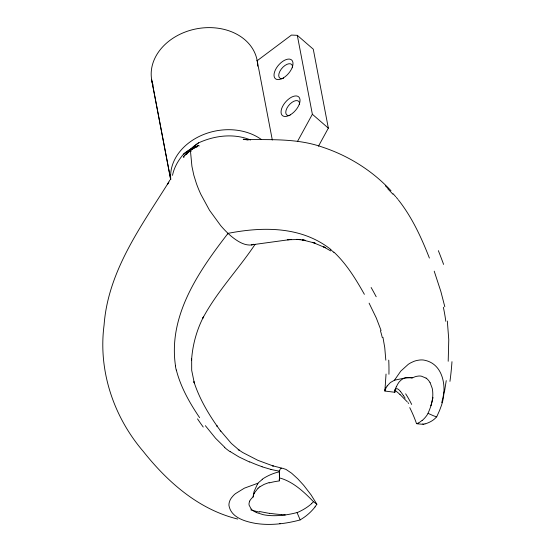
<?xml version="1.0" encoding="UTF-8"?>
<svg xmlns="http://www.w3.org/2000/svg" width="552" height="552" viewBox="0 0 552 552"><rect width="100%" height="100%" fill="white"/><g stroke="black" fill="none" stroke-linecap="round" stroke-linejoin="round"><path stroke-width="0.83" d="M279.381 471.16L279.45 480.509L279.346 471.525L280.188 469.048A21.017 6.831 53.2 0 1 282.465 468.255L285.991 469.407L291.628 473.223L297.694 478.743L303.772 485.374L311.011 494.799L316.876 504.238L315.013 506.888M386.041 374.042L384.889 391.037L394.825 392.279L395.232 390.519M394.825 392.279L394.859 391.609M448.196 361.27L448.769 339.756L447.334 321.043M395.122 389.388L394.956 390.733M446.244 380.618L444.47 391.803M384.923 389.933L385.703 387.766M172.507 175.357C174.087 167.408 178.324 160.218 183.554 154.118A53.627 39.406 15.6 0 1 198.672 145.493L199.093 146.073M433.037 397.488L432.733 398.799M394.984 390.609L395.28 389.608M432.526 399.669L430.919 405.761A61.624 48.493 -10.8 0 0 432.816 395.115L432.789 393.493A43.215 34.003 -10.8 0 0 432.181 388.194L430.118 382.715M430.891 405.865L430.891 405.865A78.315 61.631 -10.8 0 1 429.014 411.005L428.007 413.317L433.375 415.732A87.395 68.779 -10.8 0 0 435.093 416.346L436.68 416.891L439.475 410.66A101.478 79.854 -10.8 0 0 440.551 407.804C447.493 390.954 445.084 363.382 423.336 360.007A16.146 12.703 -10.8 0 0 419.713 360.014L417.188 360.408A18.492 14.552 -10.8 0 0 413.62 361.491L410.854 362.774A25.661 20.196 -10.8 0 0 408.28 364.327L400.786 371.116L394.445 380.224L390.367 382.55L387.145 386.007M396.391 386.883C397.909 382.771 401.014 378.886 405.451 377.851M249.704 501.168L249.131 502.893A9.743 7.666 -10.8 0 0 249.097 505.087L251.16 509.013M262.262 479.453L258.495 482.634L257.384 484.263M257.28 484.477L254.037 491.597L253.106 496.979A14.973 11.785 -10.8 0 0 249.635 501.147M254.196 493.191L258.094 488.154M169.85 180.09L167.525 184.375L168.781 182.119C141.098 226.361 108.075 271.032 104.086 324.99C98.042 370.551 113.588 416.794 143.278 451.419C167.615 482.117 198.768 509.544 237.719 519.046M297.542 141.36L312.363 114.264L297.307 35.328L291.456 35.066L257.184 60.713L257.101 60.237L272.315 140.022M318.463 146.204L328.343 128.14L313.281 49.204L297.307 35.328M255.121 244.315C238.36 269.383 217.102 291.442 202.839 318.145L203.467 316.903C196.602 330.282 192.558 345.083 191.565 360.09L191.661 358.917L191.696 370.364L194.29 382.936L193.904 381.694C199.058 397.757 207.58 412.523 217.212 426.289L216.529 425.351L220.848 431.278M227.576 233.938L228.128 233.33M227.514 234.027C198.561 271.556 168.049 315.778 175.488 365.824M395.48 389.243C397.095 387.463 399.255 390.126 400.331 391.292M316.876 504.238L313.508 501.727L311.659 503.493M188.784 152.007L192.151 149.482M259.799 486.823L264.16 484.359L269.093 482.551M418.174 423.067L416.877 423.784L423.225 424.322L424.957 423.888M394.445 380.224L404.802 378.003L412.993 377.658A12.965 10.198 -10.8 0 1 416.477 376.354L418.651 376.036A9.743 7.666 -10.8 0 1 421.376 376.167L426.075 378.12M183.995 157.375L183.354 156.961A53.627 48.797 -32.9 0 1 198.589 142.864C214.714 135.475 233.889 133.108 250.636 139.994M257.901 483.214L244.37 488.168L235.414 493.688A25.661 20.196 -10.8 0 0 233.303 495.634L231.509 497.766A18.492 14.552 -10.8 0 0 229.901 500.554L229.232 502.561A16.146 12.703 -10.8 0 0 228.956 505.473C230.998 517.59 244.998 521.474 255.39 523.372C265.795 525.028 276.448 524.566 286.812 522.854A110.193 86.712 -10.8 0 0 296.873 520.777L300.198 519.936L297.045 512.567A85.243 67.082 -10.8 0 1 285.163 514.961M251.809 244.798L251.408 244.874L291.456 239.382L287.468 239.747L300.302 239.492L296.7 239.361L305.235 240.355L302.013 239.782L315.192 243.184L312.542 242.307L325.438 247.751L323.355 246.668L330.669 250.905M406.099 377.706L407.424 377.527M285.115 514.933L281.548 514.754M228.252 233.317C263.145 226.548 301.627 226.223 330.889 249.532M247.931 139.973L243.218 139.27L249.345 139.704L244.674 139.552C270.79 139.808 297.666 138.276 322.699 147.211C348.553 155.802 372.496 170.72 391.002 190.778M279.098 480.123L279.54 478.474A10.219 2.953 38.8 0 1 280.409 478.149C293.512 482.041 304.166 492.08 313.508 501.727M269.645 513.436L259.557 511.538M281.596 468.061L272.336 465.729L273.281 466.012L257.881 460.327L242.583 452.44L238.188 449.466L239.085 450.087L231.343 443.422L220.179 430.367M411.647 377.809L412.385 377.982M270.949 469.428L262.083 466.806M256.542 512.608L263.18 514.664A43.215 34.003 -10.8 0 0 269.686 515.547L271.694 515.665A61.624 48.493 -10.8 0 0 284.922 514.947M249.67 462.065L238.802 456.849L230.246 451.598M312.363 114.264L328.343 128.14M224.83 447.41L215.556 438.26L205.365 425.682M399.972 394.445L407.252 401.828M333.905 252.091C346.649 264.063 355.867 279.195 364.375 294.326M385.441 185.92L388.166 188.542M191.123 151.393L190.44 150.717L191.917 166.29L193.814 175.177L196.415 183.526A79.585 25.875 53.2 0 0 200.818 194.269L209.512 210.277L220.676 225.595A37.612 12.227 53.2 0 0 226.12 231.509L228.004 233.344A38.709 12.586 53.2 0 0 234.262 238.616C238.678 241.804 243.694 244.833 249.29 245.033A68.779 22.363 53.2 0 0 251.381 244.874M393.121 193.738L395.791 196.788M407.969 402.636L408.68 403.457M396.315 197.402L397.868 199.279M398.371 199.914C412.068 217.274 421.383 237.601 429.401 258.074M199.596 417.636C189.695 402.981 180.732 387.262 176.329 370.012M403.457 395.549L405.127 398.227M422.894 423.708L423.225 424.322M369.095 303.151L376.291 317.98L381.08 330.475M434.21 271.163L440.841 291.428L444.829 306.802M382.95 337.327L384.751 347.629L385.82 360.18M151.972 81.427L170.644 179.297M151.565 79.309L170.72 179.71M183.305 156.927A57.939 46.278 -9.6 0 1 188.736 151.966M192.31 149.302A57.939 46.278 -9.6 0 1 198.837 145.342M183.54 154.105A57.304 42.111 15.6 0 1 197.023 146.977M253.609 244.232A82.752 26.91 53.2 0 1 251.843 244.846M186.507 154.429A57.304 52.15 -32.9 0 1 198.575 142.851M176.226 370.04A66.675 64.115 -52.9 0 1 175.37 365.852M203.246 427.069A268.341 254.707 -1.7 0 1 197.526 418.885M230.149 451.743A76.135 72.864 -76.1 0 1 224.692 447.575M262.11 466.709A180.4 172.045 -78.8 0 1 249.766 461.838M279.388 471.118A98.332 93.847 -63.7 0 1 270.956 469.386M330.772 249.773A66.675 53.668 79.6 0 1 333.767 252.333M371.13 287.495A268.341 170.982 72.7 0 1 376.188 296.741M380.418 330.717A76.135 66.054 80 0 1 382.26 337.493M388.746 360.139A180.4 157.975 80.8 0 1 388.932 374.256M315.054 506.929A45.954 38.937 -59.8 0 1 300.164 519.846M311.721 503.562A42.09 37.101 -39.1 0 1 305.773 508.061A48.914 43.125 -39.3 0 1 297.073 512.635M262.172 479.26A52.474 44.457 -59.8 0 1 279.353 471.822M269.183 482.938A69.207 66.806 -58.1 0 1 279.484 480.923M436.549 416.836A45.085 24.385 17.6 0 1 424.999 423.922M409.743 407.617A36.294 9.688 66.6 0 1 416.532 423.639M422.059 420.403A40.689 27.814 13 0 1 418.257 423.129M428.083 413.344A48.024 32.892 13.7 0 1 422.197 420.486M384.91 391.044A57.104 30.884 17.6 0 1 387.118 386M394.894 390.271A32.927 10.709 53.2 0 1 399.979 394.473M400.331 391.368A26.303 9.356 69.1 0 1 403.436 395.66M405.658 393.824A43.456 14.276 68.1 0 1 411.682 404.43M280.547 523.62A159.521 148.716 -59.4 0 1 279.429 523.531M444.105 391.699A159.521 130.907 89 0 1 441.752 402.691M256.57 512.567A19.927 15.677 -10.8 0 1 251.105 509.047M253.12 496.979A11.978 11.054 -49.7 0 1 254.224 493.198M426.123 378.079A19.927 15.677 -10.8 0 1 430.07 382.729M258.115 488.182A20.279 19.016 -48.4 0 1 259.813 486.85M407.445 377.568A12.02 8.087 22.6 0 1 411.654 377.865M394.997 390.409A60.14 42.104 33.7 0 1 396.226 386.793M170.768 179.241A53.627 42.2 -10.8 0 1 201.508 135.385A53.627 42.2 -10.8 0 1 261.234 139.394M387.932 188.984A150.275 110.234 83.1 0 1 392.858 194.18M438.35 250.649A302.979 188.729 81.3 0 1 443.594 264.415M443.353 307.236A150.799 125.104 87.2 0 1 445.802 321.305M451.978 361.677A249.118 209.822 88.5 0 1 449.949 381.37M259.412 512.111A240.948 225.161 -65.6 0 1 250.912 509.951M281.575 514.567A150.468 140.194 -59.3 0 1 269.68 513.277M289.869 115.471A9.053 4.747 -49 0 1 286.074 110.296A9.053 4.747 -49 0 1 293.947 101.223A9.053 4.747 -49 0 1 299.612 104.238M283.293 78.481A9.053 4.747 -49 0 1 278.988 73.595A9.053 4.747 -49 0 1 287.075 64.28A9.053 4.747 -49 0 1 292.525 67.834M257.68 66.157A53.627 42.2 -10.8 0 0 245.012 39.868A53.627 42.193 -10.8 0 0 179.566 34.465A53.627 42.193 -10.8 0 0 153.076 85.125M290.393 114.788A12.399 6.507 -49 0 0 298.832 97A12.399 6.507 -49 0 0 282.382 106.846A12.399 6.507 -49 0 0 290.393 114.788M283.362 77.915A12.399 6.507 -49 0 0 291.801 60.133A12.399 6.507 -49 0 0 275.351 69.973A12.399 6.507 -49 0 0 283.362 77.915"/></g></svg>
